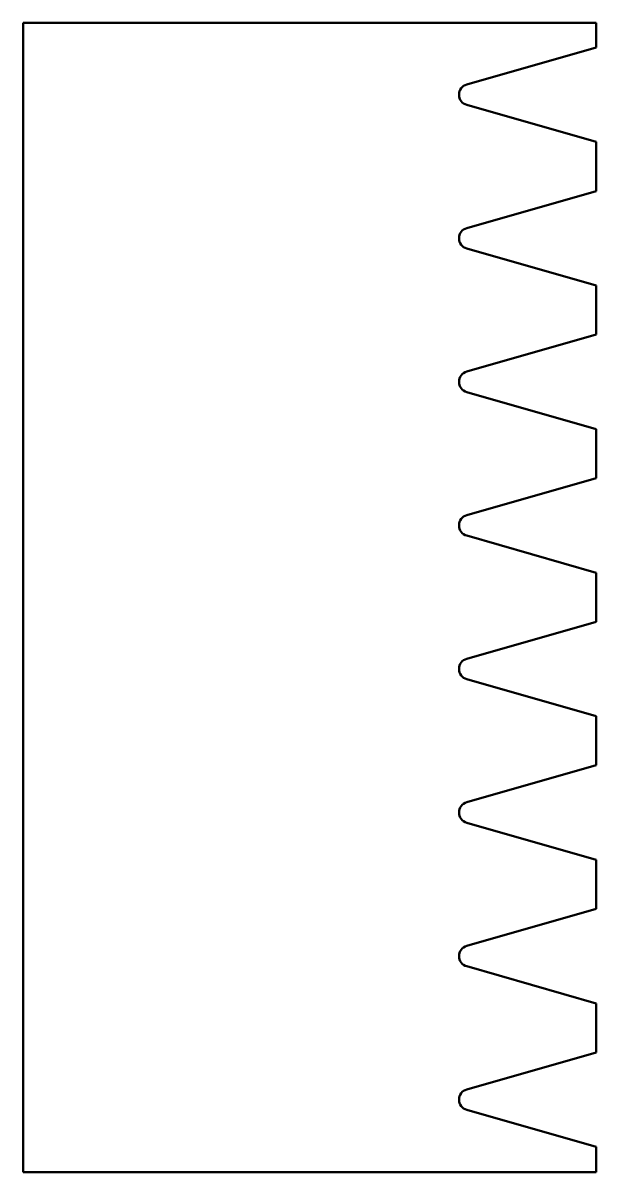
# Model space of a CAD drawing. Header units: millimetres. Extents: x -820 to 258, y 0 to 2161.
import ezdxf

# ---------------------------------------------------------------- set-up
doc = ezdxf.new("R2010")
doc.units = ezdxf.units.MM
doc.layers.add('IV_OUTER_PROFILE', color=7, linetype='Continuous', lineweight=50)

msp = doc.modelspace()

# ---------------------------------------------------------------- linework, layer by layer
at = {"layer": 'IV_OUTER_PROFILE'}
for p, q in [((-819.8, 2161), (257.5, 2161)), ((-819.8, 0), (-819.8, 2161)), ((257.5, 2161), (257.5, 2115)), ((14.5, 2045.3), (257.5, 2115)), ((257.5, 1937.2), (14.5, 2006.9)), ((257.5, 1937.2), (257.5, 1845)), ((14.5, 1775.3), (257.5, 1845)), ((257.5, 1667.2), (14.5, 1736.9)), ((257.5, 1667.2), (257.5, 1575)), ((14.5, 1505.3), (257.5, 1575)), ((257.5, 1397.2), (14.5, 1466.9)), ((257.5, 1397.2), (257.5, 1305)), ((14.5, 1235.3), (257.5, 1305)), ((257.5, 1127.2), (14.5, 1196.9)), ((257.5, 1127.2), (257.5, 1035)), ((14.5, 965.3), (257.5, 1035)), ((257.5, 857.2), (14.5, 926.9)), ((257.5, 857.2), (257.5, 765)), ((14.5, 695.3), (257.5, 765)), ((257.5, 587.2), (14.5, 656.9)), ((257.5, 587.2), (257.5, 495)), ((14.5, 425.3), (257.5, 495)), ((257.5, 317.2), (14.5, 386.9)), ((257.5, 317.2), (257.5, 225)), ((14.5, 155.3), (257.5, 225)), ((257.5, 47.2), (14.5, 116.9)), ((257.5, 47.2), (257.5, 0)), ((257.5, 0), (-819.8, 0))]:
    msp.add_line(p, q, dxfattribs=at)
for centre in [(20, 2026.1), (20, 1756.1), (20, 1486.1), (20, 1216.1), (20, 946.1), (20, 676.1), (20, 406.1), (20, 136.1)]:
    msp.add_arc(centre, 20, 106, 254, dxfattribs=at)

doc.saveas('drawing.dxf')
